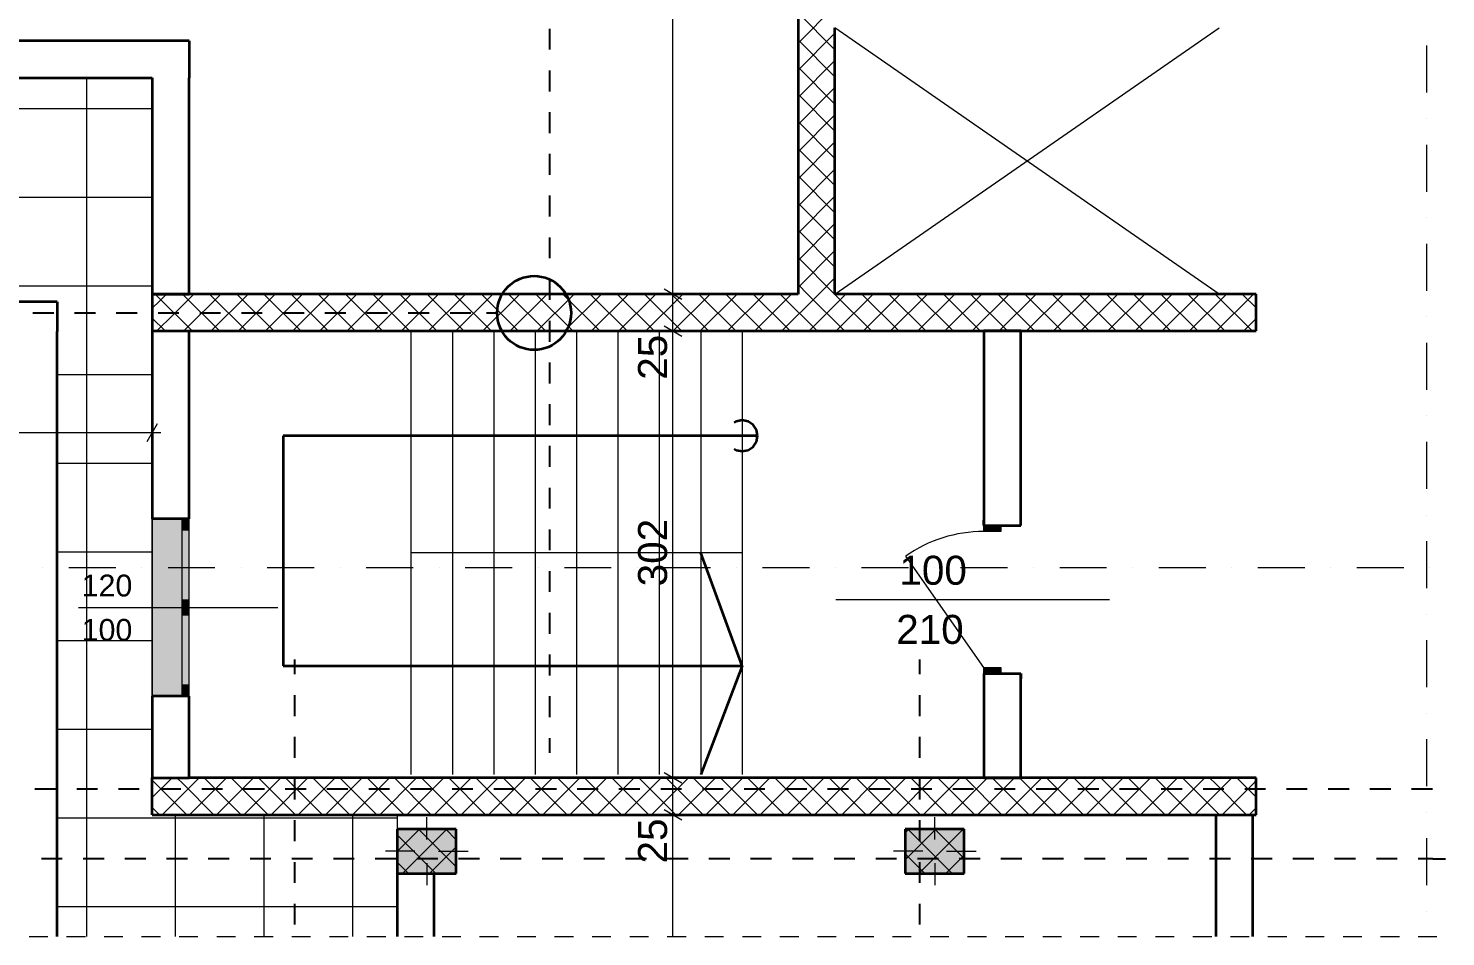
# Model space of a CAD drawing. Header units: centimetres. Extents: x -2434 to 2614, y -2658 to 878.
# Drawn here: x -341 to 618, y -1811 to -1196 of the extents above; entities that cross this region are included whole.
import ezdxf

# ---------------------------------------------------------------- set-up
doc = ezdxf.new("R2010")
doc.units = ezdxf.units.CM
for name, color, linetype, true_color in [('PDF_2D Drafting - General', 7, 'Continuous', 0xa80f02), ('PDF_Geometry', 7, 'Continuous', 0x999999), ('PDF_Marker - Section', 7, 'Continuous', 0x80c2ff), ('PDF_Structural - Shear', 7, 'Continuous', 0xdf0000)]:
    doc.layers.add(name, color=color, linetype=linetype, true_color=true_color)
doc.layers.add('PDF_Dimensioning - General', color=7, linetype='Continuous')
doc.layers.add('PDF_Structural - Bearing', color=7, linetype='Continuous')
doc.styles.add('PDF Arial', font='')
doc.styles.get('PDF Arial').set_extended_font_data('Arial')

msp = doc.modelspace()

# ---------------------------------------------------------------- linework, layer by layer
at = {"layer": 'PDF_2D Drafting - General', "color": 5, "lineweight": 35}
for points in [[(138.07, -1462.12), (136.65, -1463.08)], [(142.09, -1461.32), (138.07, -1462.12)], [(146.11, -1462.12), (142.09, -1461.32)], [(149.52, -1464.4), (146.11, -1462.12)], [(151.8, -1467.81), (149.52, -1464.4)], [(149.52, -1479.26), (151.8, -1475.85)], [(152.6, -1471.83), (151.8, -1467.81)], [(151.8, -1475.85), (152.6, -1471.83)], [(136.65, -1480.59), (138.07, -1481.54)], [(138.07, -1481.54), (142.09, -1482.34)], [(142.09, -1482.34), (146.11, -1481.54)], [(146.11, -1481.54), (149.52, -1479.26)]]:
    msp.add_lwpolyline(points, dxfattribs=at)
at = {"layer": 'PDF_Dimensioning - General', "lineweight": 13}
for points in [[(95.26, -1375.92), (95.26, -970.76)], [(104.26, -1375.92), (86.26, -1375.92)], [(89.26, -1372.45), (101.26, -1379.38)], [(95.26, -1400.92), (95.26, -1375.92)], [(89.26, -1397.46), (101.26, -1404.39)], [(104.26, -1400.92), (86.26, -1400.92)], [(95.26, -1703.26), (95.26, -1400.92)], [(-260.53, -1475.64), (-253.6, -1463.64)], [(-257.07, -1478.64), (-257.07, -1460.63)], [(-1532.25, -1469.64), (-257.07, -1469.64)], [(-257.07, -1469.64), (-251.2, -1469.64)], [(104.26, -1703.26), (86.26, -1703.26)], [(89.26, -1699.79), (101.26, -1706.72)], [(95.26, -1728.26), (95.26, -1703.26)], [(89.26, -1724.8), (101.26, -1731.73)], [(104.26, -1728.26), (86.26, -1728.26)], [(95.26, -1810.81), (95.26, -1728.26)]]:
    msp.add_lwpolyline(points, dxfattribs=at)
at = {"layer": 'PDF_Geometry', "color": 7, "lineweight": 13}
for points in [[(465.05, -1375.92), (204.95, -1195.85)], [(204.95, -1375.92), (465.05, -1195.85)], [(-1532.25, -1229.58), (-257.07, -1229.58)], [(-1532.25, -1229.58), (-257.07, -1229.58)], [(-257.07, -1229.58), (-257.07, -1375.92)], [(-257.07, -1229.58), (-257.07, -1728.26)], [(-1702.28, -1381.23), (-321.41, -1381.23)], [(-321.41, -1381.23), (-321.41, -1810.81)], [(-257.07, -1375.92), (-257.07, -1728.26)], [(-82, -1400.92), (-82, -1701.04)], [(-53.98, -1400.92), (-53.98, -1701.04)], [(-25.98, -1400.92), (-25.98, -1701.04)], [(2.04, -1400.92), (2.04, -1701.04)], [(30.05, -1400.92), (30.05, -1701.04)], [(58.06, -1400.92), (58.06, -1701.04)], [(86.07, -1400.92), (86.07, -1701.04)], [(114.08, -1400.92), (114.08, -1701.04)], [(142.09, -1400.92), (142.09, -1701.04)], [(142.09, -1550.98), (-82, -1550.98)], [(-257.07, -1728.26), (-91.32, -1728.26)], [(-257.07, -1728.26), (-91.32, -1728.26)], [(-91.32, -1728.26), (-91.32, -1810.81)], [(-91.32, -1728.26), (-91.32, -1810.81)]]:
    msp.add_lwpolyline(points, dxfattribs=at)
at = {"layer": 'PDF_Geometry', "lineweight": 13}
for points in [[(-301.42, -1810.81), (-301.42, -1229.58)], [(-1702.28, -1250.27), (-257.07, -1250.27)], [(-1702.28, -1310.29), (-257.07, -1310.29)], [(-1702.28, -1370.32), (-257.07, -1370.32)], [(-321.41, -1430.34), (-257.07, -1430.34)], [(-321.41, -1490.36), (-257.07, -1490.36)], [(-321.41, -1550.39), (-257.07, -1550.39)], [(-321.41, -1610.41), (-257.07, -1610.41)], [(-321.41, -1670.44), (-257.07, -1670.44)], [(-321.41, -1730.46), (-91.32, -1730.46)], [(-241.4, -1810.81), (-241.4, -1728.26)], [(-181.37, -1810.81), (-181.37, -1728.26)], [(-121.35, -1810.81), (-121.35, -1728.26)], [(-321.41, -1790.48), (-91.32, -1790.48)]]:
    msp.add_lwpolyline(points, dxfattribs=at)
at = {"layer": 'PDF_Geometry', "color": 5, "lineweight": 35}
for points in [[(152.6, -1471.83), (-168.56, -1471.83)], [(-168.56, -1471.83), (-168.56, -1627.55)], [(142.09, -1627.55), (114.08, -1550.98)], [(-168.56, -1627.55), (142.09, -1627.55)], [(142.09, -1627.55), (114.08, -1701.04)]]:
    msp.add_lwpolyline(points, dxfattribs=at)
at = {"layer": 'PDF_Geometry', "color": 251, "lineweight": 18, "true_color": 0x6a6a6a}
for points in [[(-340.51, -1810.81), (-327.8, -1810.81)], [(-315.1, -1810.81), (-302.39, -1810.81)], [(-289.68, -1810.81), (-276.98, -1810.81)], [(-264.28, -1810.81), (-251.57, -1810.81)], [(-238.87, -1810.81), (-226.16, -1810.81)], [(-213.45, -1810.81), (-200.75, -1810.81)], [(-188.05, -1810.81), (-175.34, -1810.81)], [(-162.64, -1810.81), (-149.93, -1810.81)], [(-137.22, -1810.81), (-124.52, -1810.81)], [(-111.82, -1810.81), (-99.11, -1810.81)], [(-86.41, -1810.81), (-73.7, -1810.81)], [(-60.99, -1810.81), (-48.29, -1810.81)], [(-35.59, -1810.81), (-22.88, -1810.81)], [(-10.18, -1810.81), (2.53, -1810.81)], [(15.24, -1810.81), (27.94, -1810.81)], [(40.64, -1810.81), (53.35, -1810.81)], [(66.05, -1810.81), (78.76, -1810.81)], [(91.47, -1810.81), (104.17, -1810.81)], [(116.87, -1810.81), (129.58, -1810.81)], [(142.28, -1810.81), (154.99, -1810.81)], [(167.7, -1810.81), (180.4, -1810.81)], [(193.1, -1810.81), (205.81, -1810.81)], [(218.51, -1810.81), (231.22, -1810.81)], [(243.93, -1810.81), (256.63, -1810.81)], [(269.33, -1810.81), (282.04, -1810.81)], [(294.74, -1810.81), (307.45, -1810.81)], [(320.16, -1810.81), (332.86, -1810.81)], [(345.56, -1810.81), (358.27, -1810.81)], [(370.97, -1810.81), (383.68, -1810.81)], [(396.39, -1810.81), (409.09, -1810.81)], [(421.79, -1810.81), (434.5, -1810.81)], [(447.2, -1810.81), (459.91, -1810.81)], [(472.62, -1810.81), (485.32, -1810.81)], [(498.02, -1810.81), (510.73, -1810.81)], [(523.43, -1810.81), (536.14, -1810.81)], [(548.85, -1810.81), (561.55, -1810.81)], [(574.25, -1810.81), (586.96, -1810.81)], [(599.66, -1810.81), (612.37, -1810.81)]]:
    msp.add_lwpolyline(points, dxfattribs=at)
at = {"layer": 'PDF_Marker - Section', "lineweight": 18}
for points in [[(605.19, -1207.84), (605.19, -1239.6)], [(605.19, -1257.24), (605.19, -1257.24)], [(605.19, -1274.89), (605.19, -1306.66)], [(605.19, -1324.3), (605.19, -1324.3)], [(605.19, -1341.94), (605.19, -1373.71)], [(605.19, -1391.35), (605.19, -1391.35)], [(605.19, -1409), (605.19, -1440.76)], [(605.19, -1458.41), (605.19, -1458.41)], [(605.19, -1476.05), (605.19, -1507.82)], [(605.19, -1525.47), (605.19, -1525.47)], [(605.19, -1543.11), (605.19, -1574.87)], [(-331.12, -1560.89), (-331.12, -1560.89)], [(-313.47, -1560.89), (-281.71, -1560.89)], [(-264.06, -1560.89), (-264.06, -1560.89)], [(-246.41, -1560.89), (-214.66, -1560.89)], [(-197.01, -1560.89), (-197.01, -1560.89)], [(-179.36, -1560.89), (-147.6, -1560.89)], [(-129.96, -1560.89), (-129.96, -1560.89)], [(-112.31, -1560.89), (-80.54, -1560.89)], [(-62.9, -1560.89), (-62.9, -1560.89)], [(-45.26, -1560.89), (-13.49, -1560.89)], [(4.16, -1560.89), (4.16, -1560.89)], [(21.8, -1560.89), (53.56, -1560.89)], [(71.21, -1560.89), (71.21, -1560.89)], [(88.85, -1560.89), (120.62, -1560.89)], [(138.27, -1560.89), (138.27, -1560.89)], [(155.91, -1560.89), (187.67, -1560.89)], [(205.32, -1560.89), (205.32, -1560.89)], [(222.97, -1560.89), (254.72, -1560.89)], [(272.37, -1560.89), (272.37, -1560.89)], [(290.02, -1560.89), (321.78, -1560.89)], [(339.42, -1560.89), (339.42, -1560.89)], [(357.07, -1560.89), (388.83, -1560.89)], [(406.48, -1560.89), (406.48, -1560.89)], [(424.13, -1560.89), (455.89, -1560.89)], [(473.53, -1560.89), (473.53, -1560.89)], [(491.18, -1560.89), (522.95, -1560.89)], [(540.59, -1560.89), (540.59, -1560.89)], [(558.23, -1560.89), (590, -1560.89)], [(607.64, -1560.89), (607.64, -1560.89)], [(605.19, -1592.52), (605.19, -1592.52)], [(605.19, -1610.17), (605.19, -1641.92)], [(605.19, -1659.57), (605.19, -1659.57)], [(605.19, -1677.22), (605.19, -1708.98)], [(605.19, -1726.62), (605.19, -1726.62)], [(605.19, -1744.27), (605.19, -1776.03)], [(605.19, -1793.68), (605.19, -1793.68)]]:
    msp.add_lwpolyline(points, dxfattribs=at)
at = {"layer": 'PDF_Structural - Bearing', "lineweight": 35}
for points in [[(179.94, -965.75), (179.94, -1375.92)], [(204.95, -1375.92), (204.95, -1195.85)], [(-232.06, -1204.57), (-397.54, -1204.57)], [(-232.06, -1204.57), (-232.06, -1229.58)], [(-620.49, -1229.58), (-257.07, -1229.58)], [(-257.07, -1229.58), (-257.07, -1375.92)], [(-232.06, -1375.92), (-232.06, -1229.58)], [(-321.41, -1381.23), (-1702.28, -1381.23)], [(-321.41, -1381.23), (-321.41, -1401.24)], [(179.94, -1375.92), (-257.07, -1375.92)], [(-257.07, -1375.92), (-257.07, -1400.92)], [(-257.07, -1375.92), (-232.06, -1375.92)], [(490.06, -1375.92), (204.95, -1375.92)], [(490.06, -1400.92), (490.06, -1375.92)], [(-321.41, -1810.81), (-321.41, -1401.24)], [(-257.07, -1400.92), (-232.06, -1400.92)], [(-257.07, -1400.92), (-232.06, -1400.92)], [(-257.07, -1400.92), (-257.07, -1527.99)], [(-232.06, -1400.92), (490.06, -1400.92)], [(-232.06, -1527.99), (-232.06, -1400.92)], [(305.62, -1400.92), (305.62, -1532.6)], [(330.64, -1400.92), (305.62, -1400.92)], [(330.64, -1532.6), (330.64, -1400.92)], [(-237.06, -1527.99), (-257.07, -1527.99)], [(-237.06, -1527.99), (-257.07, -1527.99)], [(-232.06, -1527.99), (-237.06, -1527.99)], [(-232.06, -1527.99), (-237.06, -1527.99)], [(-232.06, -1527.99), (-237.06, -1527.99)], [(305.62, -1532.6), (305.62, -1528.9)], [(305.62, -1532.6), (305.62, -1528.9)], [(305.62, -1532.6), (305.62, -1528.9)], [(305.62, -1532.6), (317.13, -1532.6)], [(305.62, -1532.6), (317.13, -1532.6)], [(305.62, -1532.6), (317.13, -1532.6)], [(317.13, -1532.6), (330.64, -1532.6)], [(317.13, -1532.6), (330.64, -1532.6)], [(317.13, -1532.6), (330.64, -1532.6)], [(330.64, -1532.6), (330.64, -1528.9)], [(330.64, -1532.6), (330.64, -1528.9)], [(330.64, -1532.6), (330.64, -1528.9)], [(305.62, -1632.64), (305.62, -1636.34)], [(305.62, -1632.64), (317.13, -1632.64)], [(305.62, -1632.64), (305.62, -1703.26)], [(305.62, -1632.64), (317.13, -1632.64)], [(305.62, -1632.64), (317.13, -1632.64)], [(305.62, -1632.64), (305.62, -1636.34)], [(305.62, -1632.64), (305.62, -1636.34)], [(317.13, -1632.64), (330.64, -1632.64)], [(317.13, -1632.64), (330.64, -1632.64)], [(317.13, -1632.64), (330.64, -1632.64)], [(330.64, -1632.64), (330.64, -1636.34)], [(330.64, -1703.26), (330.64, -1632.64)], [(330.64, -1632.64), (330.64, -1636.34)], [(330.64, -1632.64), (330.64, -1636.34)], [(-237.06, -1648.04), (-257.07, -1648.04)], [(-257.07, -1648.04), (-257.07, -1703.26)], [(-237.06, -1648.04), (-257.07, -1648.04)], [(-232.06, -1648.04), (-237.06, -1648.04)], [(-232.06, -1648.04), (-237.06, -1648.04)], [(-232.06, -1648.04), (-237.06, -1648.04)], [(-232.06, -1703.26), (-232.06, -1648.04)], [(-257.07, -1703.26), (-232.06, -1703.26)], [(-257.07, -1703.26), (-232.06, -1703.26)], [(-257.07, -1728.26), (-257.07, -1703.26)], [(462.72, -1703.26), (-232.06, -1703.26)], [(305.62, -1703.26), (330.64, -1703.26)], [(487.72, -1703.26), (462.72, -1703.26)], [(487.72, -1703.26), (462.72, -1703.26)], [(487.72, -1703.26), (462.72, -1703.26)], [(490.06, -1703.26), (487.72, -1703.26)], [(490.06, -1728.26), (490.06, -1703.26)], [(-257.07, -1728.26), (462.72, -1728.26)], [(462.72, -1728.26), (487.72, -1728.26)], [(462.72, -1728.26), (487.72, -1728.26)], [(462.72, -1728.26), (462.72, -1810.81)], [(487.72, -1728.26), (490.06, -1728.26)], [(487.72, -1810.81), (487.72, -1728.26)], [(-51.31, -1738.06), (-91.32, -1738.06)], [(-91.32, -1738.06), (-91.32, -1768.07)], [(-51.31, -1768.07), (-51.31, -1738.06)], [(292.48, -1738.06), (252.47, -1738.06)], [(252.47, -1738.06), (252.47, -1768.07)], [(292.48, -1768.07), (292.48, -1738.06)], [(-91.32, -1768.07), (-91.32, -1810.81)], [(-91.32, -1768.07), (-51.31, -1768.07)], [(-66.31, -1810.81), (-66.31, -1768.07)], [(252.47, -1768.07), (292.48, -1768.07)]]:
    msp.add_lwpolyline(points, dxfattribs=at)
at = {"layer": 'PDF_Structural - Bearing', "lineweight": 13}
for points in [[(179.94, -1206.07), (204.95, -1181.06)], [(204.95, -1210.61), (179.94, -1185.59)], [(179.94, -1224.46), (204.95, -1199.45)], [(204.95, -1229), (179.94, -1203.98)], [(179.94, -1242.85), (204.95, -1217.84)], [(204.95, -1247.39), (179.94, -1222.38)], [(179.94, -1261.24), (204.95, -1236.23)], [(204.95, -1265.78), (179.94, -1240.77)], [(179.94, -1279.63), (204.95, -1254.62)], [(204.95, -1284.17), (179.94, -1259.16)], [(179.94, -1298.02), (204.95, -1273.01)], [(204.95, -1302.56), (179.94, -1277.56)], [(179.94, -1316.42), (204.95, -1291.41)], [(204.95, -1320.95), (179.94, -1295.95)], [(179.94, -1334.81), (204.95, -1309.8)], [(204.95, -1339.35), (179.94, -1314.34)], [(179.94, -1353.2), (204.95, -1328.19)], [(204.95, -1357.74), (179.94, -1332.73)], [(179.94, -1371.6), (204.95, -1346.58)], [(204.73, -1375.92), (179.94, -1351.12)], [(186.34, -1375.92), (179.94, -1369.51)], [(194.01, -1375.92), (204.95, -1364.97)], [(-257.07, -1385.58), (-252.24, -1380.75)], [(-230.06, -1400.92), (-255.07, -1375.92)], [(-252.24, -1380.75), (-247.4, -1375.92)], [(-243.04, -1389.94), (-229.01, -1375.92)], [(-211.67, -1400.92), (-236.68, -1375.92)], [(-233.84, -1399.14), (-210.62, -1375.92)], [(-193.27, -1400.92), (-218.29, -1375.92)], [(-217.24, -1400.92), (-192.22, -1375.92)], [(-174.88, -1400.92), (-199.9, -1375.92)], [(-198.84, -1400.92), (-173.83, -1375.92)], [(-156.49, -1400.92), (-181.5, -1375.92)], [(-180.45, -1400.92), (-155.44, -1375.92)], [(-138.1, -1400.92), (-163.11, -1375.92)], [(-162.06, -1400.92), (-137.05, -1375.92)], [(-119.71, -1400.92), (-144.72, -1375.92)], [(-143.67, -1400.92), (-118.66, -1375.92)], [(-101.31, -1400.92), (-126.32, -1375.92)], [(-125.27, -1400.92), (-100.26, -1375.92)], [(-82.92, -1400.92), (-107.93, -1375.92)], [(-106.88, -1400.92), (-81.87, -1375.92)], [(-64.53, -1400.92), (-89.54, -1375.92)], [(-88.49, -1400.92), (-63.48, -1375.92)], [(-46.14, -1400.92), (-71.15, -1375.92)], [(-70.1, -1400.92), (-45.09, -1375.92)], [(-27.75, -1400.92), (-52.76, -1375.92)], [(-51.71, -1400.92), (-26.7, -1375.92)], [(-9.36, -1400.92), (-34.36, -1375.92)], [(-33.31, -1400.92), (-8.31, -1375.92)], [(9.04, -1400.92), (-15.97, -1375.92)], [(-14.92, -1400.92), (10.09, -1375.92)], [(27.43, -1400.92), (2.42, -1375.92)], [(3.47, -1400.92), (28.48, -1375.92)], [(45.82, -1400.92), (20.81, -1375.92)], [(21.86, -1400.92), (46.87, -1375.92)], [(64.21, -1400.92), (39.2, -1375.92)], [(40.25, -1400.92), (65.27, -1375.92)], [(82.61, -1400.92), (57.59, -1375.92)], [(58.64, -1400.92), (83.66, -1375.92)], [(101, -1400.92), (75.99, -1375.92)], [(77.04, -1400.92), (102.05, -1375.92)], [(119.39, -1400.92), (94.38, -1375.92)], [(95.43, -1400.92), (120.44, -1375.92)], [(137.78, -1400.92), (112.77, -1375.92)], [(113.82, -1400.92), (138.83, -1375.92)], [(156.17, -1400.92), (131.16, -1375.92)], [(132.22, -1400.92), (157.22, -1375.92)], [(174.56, -1400.92), (149.56, -1375.92)], [(150.61, -1400.92), (175.61, -1375.92)], [(192.96, -1400.92), (167.95, -1375.92)], [(169, -1400.92), (194.01, -1375.92)], [(211.35, -1400.92), (186.34, -1375.92)], [(187.39, -1400.92), (212.4, -1375.92)], [(229.74, -1400.92), (204.73, -1375.92)], [(205.78, -1400.92), (230.79, -1375.92)], [(248.13, -1400.92), (223.12, -1375.92)], [(224.17, -1400.92), (249.18, -1375.92)], [(266.52, -1400.92), (241.51, -1375.92)], [(242.56, -1400.92), (267.57, -1375.92)], [(284.92, -1400.92), (259.91, -1375.92)], [(260.96, -1400.92), (285.97, -1375.92)], [(303.31, -1400.92), (278.3, -1375.92)], [(279.35, -1400.92), (304.36, -1375.92)], [(321.7, -1400.92), (296.69, -1375.92)], [(297.74, -1400.92), (322.75, -1375.92)], [(340.1, -1400.92), (315.08, -1375.92)], [(316.13, -1400.92), (341.15, -1375.92)], [(358.49, -1400.92), (333.47, -1375.92)], [(334.53, -1400.92), (359.54, -1375.92)], [(376.88, -1400.92), (351.87, -1375.92)], [(352.92, -1400.92), (377.93, -1375.92)], [(395.27, -1400.92), (370.26, -1375.92)], [(371.31, -1400.92), (396.32, -1375.92)], [(413.66, -1400.92), (388.65, -1375.92)], [(389.7, -1400.92), (414.71, -1375.92)], [(432.05, -1400.92), (407.05, -1375.92)], [(408.1, -1400.92), (433.1, -1375.92)], [(450.44, -1400.92), (425.44, -1375.92)], [(426.49, -1400.92), (451.49, -1375.92)], [(468.84, -1400.92), (443.83, -1375.92)], [(444.88, -1400.92), (469.89, -1375.92)], [(487.23, -1400.92), (462.22, -1375.92)], [(463.27, -1400.92), (488.28, -1375.92)], [(490.06, -1385.36), (480.61, -1375.92)], [(-254.02, -1400.92), (-243.04, -1389.94)], [(-248.45, -1400.92), (-257.07, -1392.31)], [(-235.63, -1400.92), (-233.84, -1399.14)], [(481.66, -1400.92), (490.06, -1392.53)], [(205.59, -1582.62), (390.66, -1582.62)], [(-307.09, -1588.02), (-172.03, -1588.02)], [(-257.07, -1716.64), (-243.68, -1703.26)], [(-245.42, -1716.62), (-257.07, -1704.97)], [(-250.3, -1728.26), (-225.29, -1703.26)], [(-236.23, -1707.42), (-240.39, -1703.26)], [(-231.91, -1728.26), (-206.9, -1703.26)], [(-196.99, -1728.26), (-222, -1703.26)], [(-213.51, -1728.26), (-188.51, -1703.26)], [(-178.6, -1728.26), (-203.61, -1703.26)], [(-195.12, -1728.26), (-170.12, -1703.26)], [(-160.21, -1728.26), (-185.22, -1703.26)], [(-176.73, -1728.26), (-151.73, -1703.26)], [(-141.82, -1728.26), (-166.83, -1703.26)], [(-158.34, -1728.26), (-133.33, -1703.26)], [(-123.43, -1728.26), (-148.44, -1703.26)], [(-139.95, -1728.26), (-114.94, -1703.26)], [(-105.03, -1728.26), (-130.04, -1703.26)], [(-121.56, -1728.26), (-96.55, -1703.26)], [(-86.64, -1728.26), (-111.65, -1703.26)], [(-103.17, -1728.26), (-78.16, -1703.26)], [(-68.25, -1728.26), (-93.26, -1703.26)], [(-84.78, -1728.26), (-59.76, -1703.26)], [(-49.85, -1728.26), (-74.87, -1703.26)], [(-66.38, -1728.26), (-41.37, -1703.26)], [(-31.46, -1728.26), (-56.47, -1703.26)], [(-47.99, -1728.26), (-22.98, -1703.26)], [(-13.07, -1728.26), (-38.08, -1703.26)], [(-29.6, -1728.26), (-4.59, -1703.26)], [(5.32, -1728.26), (-19.69, -1703.26)], [(-11.21, -1728.26), (13.81, -1703.26)], [(23.71, -1728.26), (-1.3, -1703.26)], [(7.19, -1728.26), (32.2, -1703.26)], [(42.1, -1728.26), (17.1, -1703.26)], [(25.58, -1728.26), (50.59, -1703.26)], [(60.49, -1728.26), (35.49, -1703.26)], [(43.97, -1728.26), (68.98, -1703.26)], [(78.89, -1728.26), (53.88, -1703.26)], [(62.36, -1728.26), (87.37, -1703.26)], [(97.28, -1728.26), (72.27, -1703.26)], [(80.76, -1728.26), (105.76, -1703.26)], [(115.67, -1728.26), (90.66, -1703.26)], [(99.15, -1728.26), (124.15, -1703.26)], [(134.06, -1728.26), (109.05, -1703.26)], [(117.54, -1728.26), (142.55, -1703.26)], [(152.46, -1728.26), (127.44, -1703.26)], [(135.93, -1728.26), (160.94, -1703.26)], [(170.85, -1728.26), (145.84, -1703.26)], [(154.32, -1728.26), (179.33, -1703.26)], [(189.24, -1728.26), (164.23, -1703.26)], [(172.71, -1728.26), (197.73, -1703.26)], [(207.63, -1728.26), (182.62, -1703.26)], [(191.1, -1728.26), (216.12, -1703.26)], [(226.03, -1728.26), (201.01, -1703.26)], [(209.5, -1728.26), (234.51, -1703.26)], [(244.42, -1728.26), (219.41, -1703.26)], [(227.89, -1728.26), (252.9, -1703.26)], [(262.81, -1728.26), (237.8, -1703.26)], [(246.28, -1728.26), (271.29, -1703.26)], [(281.2, -1728.26), (256.19, -1703.26)], [(264.68, -1728.26), (289.69, -1703.26)], [(299.59, -1728.26), (274.58, -1703.26)], [(283.07, -1728.26), (308.08, -1703.26)], [(317.98, -1728.26), (292.98, -1703.26)], [(301.46, -1728.26), (326.47, -1703.26)], [(336.37, -1728.26), (311.37, -1703.26)], [(319.85, -1728.26), (344.86, -1703.26)], [(354.77, -1728.26), (329.76, -1703.26)], [(338.24, -1728.26), (363.25, -1703.26)], [(373.16, -1728.26), (348.15, -1703.26)], [(356.64, -1728.26), (381.64, -1703.26)], [(391.55, -1728.26), (366.54, -1703.26)], [(375.03, -1728.26), (400.03, -1703.26)], [(409.94, -1728.26), (384.93, -1703.26)], [(393.42, -1728.26), (418.43, -1703.26)], [(428.34, -1728.26), (403.32, -1703.26)], [(411.81, -1728.26), (436.82, -1703.26)], [(446.73, -1728.26), (421.72, -1703.26)], [(430.2, -1728.26), (455.21, -1703.26)], [(462.72, -1725.86), (440.11, -1703.26)], [(462.72, -1707.47), (458.5, -1703.26)], [(462.72, -1714.14), (473.61, -1703.26)], [(487.72, -1714.08), (476.9, -1703.26)], [(487.72, -1707.53), (490.06, -1705.19)], [(-233.78, -1728.26), (-245.42, -1716.62)], [(-215.38, -1728.26), (-236.23, -1707.42)], [(448.59, -1728.26), (462.72, -1714.14)], [(483.51, -1728.26), (462.72, -1707.47)], [(466.99, -1728.26), (487.72, -1707.53)], [(490.06, -1716.42), (487.72, -1714.08)], [(-254.62, -1725.81), (-257.07, -1723.37)], [(-252.17, -1728.26), (-254.62, -1725.81)], [(465.12, -1728.26), (462.72, -1725.86)], [(485.38, -1728.26), (487.72, -1725.92)], [(487.72, -1725.92), (490.06, -1723.59)], [(-91.32, -1753.2), (-76.17, -1738.06)], [(-65.23, -1768.07), (-91.32, -1741.98)], [(-87.8, -1768.07), (-57.78, -1738.06)], [(-51.31, -1763.6), (-76.85, -1738.06)], [(-51.31, -1745.21), (-58.46, -1738.06)], [(252.47, -1758.87), (273.27, -1738.06)], [(252.47, -1740.47), (254.88, -1738.06)], [(284.22, -1768.07), (254.21, -1738.06)], [(261.66, -1768.07), (291.67, -1738.06)], [(292.48, -1757.94), (272.6, -1738.06)], [(292.48, -1739.55), (291, -1738.06)], [(-69.4, -1768.07), (-51.31, -1749.97)], [(265.83, -1768.07), (252.47, -1754.71)], [(-83.62, -1768.07), (-91.32, -1760.37)], [(280.05, -1768.07), (292.48, -1755.63)]]:
    msp.add_lwpolyline(points, dxfattribs=at)
at = {"layer": 'PDF_Structural - Bearing', "color": 30, "lineweight": 18, "true_color": 0xff6600}
for points in [[(-257.07, -1648.04), (-257.07, -1527.99)], [(-232.06, -1648.04), (-232.06, -1527.99)], [(-237.06, -1535.5), (-237.06, -1583.02)], [(-232.06, -1583.02), (-232.06, -1535.5)], [(305.62, -1628.63), (252.84, -1553.24)], [(-237.06, -1593.02), (-237.06, -1640.54)], [(-232.06, -1640.54), (-232.06, -1593.02)]]:
    msp.add_lwpolyline(points, dxfattribs=at)
at = {"layer": 'PDF_Structural - Bearing', "color": 30, "lineweight": 20, "true_color": 0xff6600}
for points in [[(-237.06, -1527.99), (-237.06, -1535.5)], [(-232.06, -1535.5), (-232.06, -1527.99)], [(305.62, -1536.6), (305.62, -1532.6)], [(305.62, -1532.6), (317.13, -1532.6)], [(317.13, -1532.6), (317.13, -1536.6)], [(-237.06, -1535.5), (-232.06, -1535.5)], [(317.13, -1536.6), (305.62, -1536.6)], [(-232.06, -1583.02), (-237.06, -1583.02)], [(-237.06, -1583.02), (-237.06, -1588.02)], [(-237.06, -1588.02), (-237.06, -1593.02)], [(-232.06, -1588.02), (-232.06, -1583.02)], [(-232.06, -1593.02), (-232.06, -1588.02)], [(-237.06, -1593.02), (-232.06, -1593.02)], [(305.62, -1632.64), (305.62, -1628.63)], [(305.62, -1628.63), (317.13, -1628.63)], [(317.13, -1628.63), (317.13, -1632.64)], [(317.13, -1632.64), (305.62, -1632.64)], [(-232.06, -1640.54), (-237.06, -1640.54)], [(-237.06, -1640.54), (-237.06, -1648.04)], [(-232.06, -1648.04), (-232.06, -1640.54)]]:
    msp.add_lwpolyline(points, dxfattribs=at)
at = {"layer": 'PDF_Structural - Bearing', "color": 1, "lineweight": 0}
for points in [[(-71.31, -1745.06), (-71.31, -1730.06)], [(272.47, -1745.06), (272.47, -1730.06)], [(-79.31, -1753.06), (-99.33, -1753.06)], [(-71.31, -1753.06), (-71.31, -1753.06)], [(-63.31, -1753.06), (-43.3, -1753.06)], [(264.47, -1753.06), (244.47, -1753.06)], [(272.47, -1753.06), (272.47, -1753.06)], [(280.48, -1753.06), (300.49, -1753.06)], [(-71.31, -1761.06), (-71.31, -1776.07)], [(272.47, -1761.06), (272.47, -1776.07)]]:
    msp.add_lwpolyline(points, dxfattribs=at)
at = {"layer": 'PDF_Structural - Bearing', "color": 30, "lineweight": 18, "true_color": 0xff6600}
msp.add_arc((305.62, -1628.62), 92.02, 89.99882, 125.00361, dxfattribs=at)
at = {"layer": 'PDF_Structural - Bearing', "color": 7, "true_color": 0xffffff, "transparency": 33554559}
for points in [[(-232.06, -1527.99), (-232.06, -1648.04), (-257.07, -1527.99), (-257.07, -1648.04)], [(-237.06, -1527.99), (-237.06, -1535.5), (-232.06, -1527.99), (-232.06, -1535.5)], [(317.13, -1532.6), (305.62, -1532.6), (317.13, -1536.6), (305.62, -1536.6)], [(-232.06, -1583.02), (-232.06, -1535.5), (-237.06, -1583.02), (-237.06, -1535.5)], [(-232.06, -1588.02), (-232.06, -1583.02), (-237.06, -1588.02), (-237.06, -1583.02)], [(-237.06, -1588.02), (-237.06, -1593.02), (-232.06, -1588.02), (-232.06, -1593.02)], [(-232.06, -1640.54), (-232.06, -1593.02), (-237.06, -1640.54), (-237.06, -1593.02)], [(305.62, -1632.64), (317.13, -1632.64), (305.62, -1628.63), (317.13, -1628.63)], [(-232.06, -1648.04), (-232.06, -1640.54), (-237.06, -1648.04), (-237.06, -1640.54)], [(-51.31, -1768.07), (-91.32, -1768.07), (-51.31, -1738.06), (-91.32, -1738.06)], [(292.48, -1768.07), (252.47, -1768.07), (292.48, -1738.06), (252.47, -1738.06)]]:
    msp.add_solid(points, dxfattribs=at)
at = {"layer": 'PDF_Structural - Shear', "lineweight": 25}
for points in [[(11.83, -1196.42), (11.83, -1210.54)], [(11.83, -1224.65), (11.83, -1238.77)], [(11.83, -1252.89), (11.83, -1267)], [(11.83, -1281.12), (11.83, -1295.24)], [(11.83, -1309.36), (11.83, -1323.47)], [(11.83, -1337.59), (11.83, -1351.7)], [(11.83, -1365.82), (11.83, -1379.94)], [(-337.91, -1388.73), (-323.8, -1388.73)], [(-309.68, -1388.73), (-295.56, -1388.73)], [(-281.45, -1388.73), (-267.33, -1388.73)], [(-253.21, -1388.73), (-239.1, -1388.73)], [(-224.98, -1388.73), (-210.86, -1388.73)], [(-196.74, -1388.73), (-182.63, -1388.73)], [(-168.52, -1388.73), (-154.4, -1388.73)], [(-140.28, -1388.73), (-126.16, -1388.73)], [(-112.04, -1388.73), (-97.93, -1388.73)], [(-83.82, -1388.73), (-69.7, -1388.73)], [(-55.58, -1388.73), (-41.46, -1388.73)], [(-30.96, -1388.73), (-23.67, -1388.73)], [(11.83, -1394.06), (11.83, -1408.17)], [(11.83, -1422.29), (11.83, -1436.4)], [(11.83, -1450.52), (11.83, -1464.64)], [(11.83, -1478.76), (11.83, -1492.87)], [(11.83, -1506.98), (11.83, -1521.1)], [(11.83, -1535.22), (11.83, -1549.34)], [(11.83, -1563.45), (11.83, -1577.57)], [(11.83, -1591.69), (11.83, -1605.8)], [(11.83, -1619.92), (11.83, -1634.04)], [(-160.58, -1633.27), (-160.58, -1623.27)], [(262.47, -1633.27), (262.47, -1623.27)], [(-160.58, -1661.5), (-160.58, -1647.39)], [(11.83, -1648.15), (11.83, -1662.27)], [(262.47, -1661.5), (262.47, -1647.39)], [(-160.58, -1689.73), (-160.58, -1675.61)], [(11.83, -1676.39), (11.83, -1686.38)], [(262.47, -1689.73), (262.47, -1675.61)], [(-160.58, -1717.97), (-160.58, -1703.85)], [(262.47, -1717.97), (262.47, -1703.85)], [(-336.49, -1710.82), (-322.37, -1710.82)], [(-308.26, -1710.82), (-294.14, -1710.82)], [(-280.03, -1710.82), (-265.91, -1710.82)], [(-251.79, -1710.82), (-237.67, -1710.82)], [(-223.56, -1710.82), (-209.45, -1710.82)], [(-195.33, -1710.82), (-181.21, -1710.82)], [(-167.09, -1710.82), (-152.97, -1710.82)], [(-138.86, -1710.82), (-124.74, -1710.82)], [(-110.63, -1710.82), (-96.51, -1710.82)], [(-82.39, -1710.82), (-68.28, -1710.82)], [(-54.16, -1710.82), (-40.04, -1710.82)], [(-25.92, -1710.82), (-11.81, -1710.82)], [(2.31, -1710.82), (16.42, -1710.82)], [(30.54, -1710.82), (44.66, -1710.82)], [(58.78, -1710.82), (72.89, -1710.82)], [(87.01, -1710.82), (101.12, -1710.82)], [(115.24, -1710.82), (129.36, -1710.82)], [(143.48, -1710.82), (157.59, -1710.82)], [(171.7, -1710.82), (185.82, -1710.82)], [(199.94, -1710.82), (214.06, -1710.82)], [(228.18, -1710.82), (242.29, -1710.82)], [(256.41, -1710.82), (270.52, -1710.82)], [(284.64, -1710.82), (298.76, -1710.82)], [(312.87, -1710.82), (326.99, -1710.82)], [(341.11, -1710.82), (355.23, -1710.82)], [(369.34, -1710.82), (383.46, -1710.82)], [(397.57, -1710.82), (411.69, -1710.82)], [(425.81, -1710.82), (439.93, -1710.82)], [(454.04, -1710.82), (468.16, -1710.82)], [(482.27, -1710.82), (496.39, -1710.82)], [(510.51, -1710.82), (524.63, -1710.82)], [(538.74, -1710.82), (552.86, -1710.82)], [(566.97, -1710.82), (581.09, -1710.82)], [(595.21, -1710.82), (609.33, -1710.82)], [(-160.58, -1746.2), (-160.58, -1732.09)], [(262.47, -1746.2), (262.47, -1732.09)], [(-317.98, -1758.06), (-332.09, -1758.06)], [(-289.74, -1758.06), (-303.86, -1758.06)], [(-261.51, -1758.06), (-275.63, -1758.06)], [(-233.27, -1758.06), (-247.39, -1758.06)], [(-205.05, -1758.06), (-219.16, -1758.06)], [(-176.81, -1758.06), (-190.93, -1758.06)], [(-148.58, -1758.06), (-162.69, -1758.06)], [(-160.58, -1774.43), (-160.58, -1760.31)], [(-120.35, -1758.06), (-134.46, -1758.06)], [(-92.11, -1758.06), (-106.23, -1758.06)], [(-63.88, -1758.06), (-77.99, -1758.06)], [(-35.64, -1758.06), (-49.76, -1758.06)], [(-7.41, -1758.06), (-21.53, -1758.06)], [(20.82, -1758.06), (6.71, -1758.06)], [(49.06, -1758.06), (34.94, -1758.06)], [(77.29, -1758.06), (63.17, -1758.06)], [(105.52, -1758.06), (91.41, -1758.06)], [(133.76, -1758.06), (119.64, -1758.06)], [(161.99, -1758.06), (147.88, -1758.06)], [(190.22, -1758.06), (176.1, -1758.06)], [(218.46, -1758.06), (204.34, -1758.06)], [(246.69, -1758.06), (232.57, -1758.06)], [(274.92, -1758.06), (260.8, -1758.06)], [(262.47, -1774.43), (262.47, -1760.31)], [(303.16, -1758.06), (289.04, -1758.06)], [(331.39, -1758.06), (317.27, -1758.06)], [(359.62, -1758.06), (345.51, -1758.06)], [(387.86, -1758.06), (373.74, -1758.06)], [(416.09, -1758.06), (401.97, -1758.06)], [(444.32, -1758.06), (430.21, -1758.06)], [(472.56, -1758.06), (458.44, -1758.06)], [(500.79, -1758.06), (486.67, -1758.06)], [(529.03, -1758.06), (514.91, -1758.06)], [(557.26, -1758.06), (543.14, -1758.06)], [(585.49, -1758.06), (571.37, -1758.06)], [(609.6, -1758.06), (599.61, -1758.06)], [(609.6, -1758.06), (618.26, -1758.06)], [(609.6, -1758.06), (609.6, -1758.06)], [(609.6, -1758.06), (609.6, -1758.06)], [(-160.58, -1802.67), (-160.58, -1788.55)], [(262.47, -1802.67), (262.47, -1788.55)]]:
    msp.add_lwpolyline(points, dxfattribs=at)
at = {"layer": 'PDF_Structural - Shear', "color": 7, "lineweight": 35}
msp.add_circle((1.34, -1388.73), 25.01, dxfattribs=at)

# ---------------------------------------------------------------- texts
at = {"layer": 'PDF_Dimensioning - General', "char_height": 19.6417, "attachment_point": 7, "rotation": 90, "style": 'PDF Arial'}
for s, insert in [('\\W0.998920;25', (91.59, -1433.97)), ('\\W0.998317;302', (91.6, -1573.74)), ('\\W0.998920;25', (91.59, -1761.3))]:
    msp.add_mtext(s, dxfattribs=dict(at, insert=insert))
at = {"layer": 'PDF_Structural - Bearing', "attachment_point": 7, "style": 'PDF Arial'}
for s, insert, char_height in [('\\W0.998111;100', (248.56, -1572.95), 19.6417), ('\\W0.998111;120', (-304.87, -1580.77), 14.7313), ('\\W0.998111;100', (-304.87, -1610.77), 14.7313), ('\\W0.997829;210', (246.39, -1612.98), 19.6417)]:
    msp.add_mtext(s, dxfattribs=dict(at, insert=insert, char_height=char_height))

doc.saveas('drawing.dxf')
